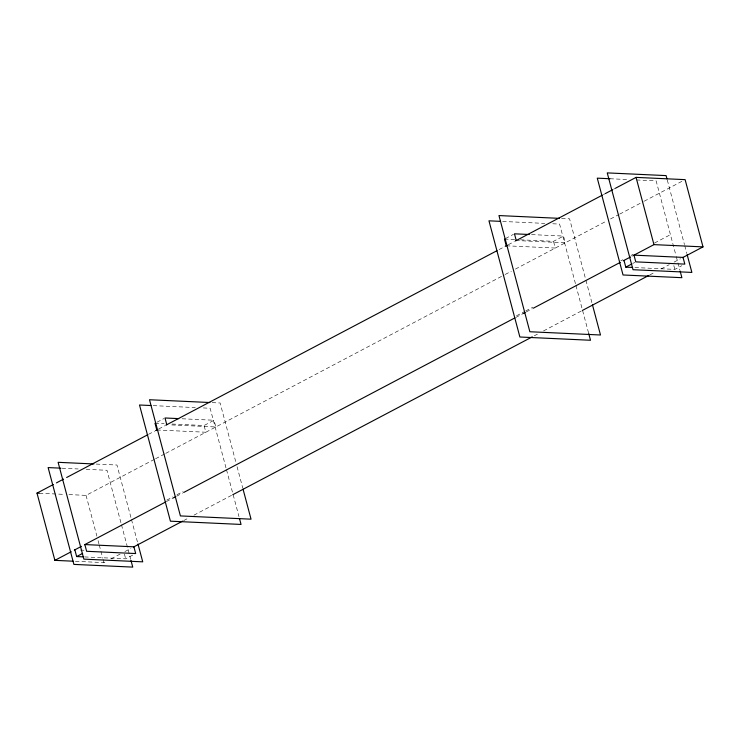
<?xml version="1.0" encoding="UTF-8"?>
<svg xmlns="http://www.w3.org/2000/svg" width="740" height="740" viewBox="0 0 740 740"><rect width="100%" height="100%" fill="white"/><g stroke="black" fill="none" stroke-linecap="round" stroke-linejoin="round"><path stroke-width="0.56" stroke-dasharray="3.7 2.78" d="M157.019 422.198L164.012 418.516M505.476 238.548L513.468 234.34M148.426 434.389L154.567 431.161M158.656 429.006L164.798 425.768M499.075 249.584L504.19 246.892M508.26 244.746L514.411 241.508M603.35 194.629L605.394 193.547M613.571 189.246L615.615 188.163M172.133 424.039L204.074 425.509L214.054 420.246L215.84 426.971L170.219 424.871M520.451 239.806L553.52 241.332L563.51 236.069L565.295 242.794L516.252 240.537M68.94 494.588L86.043 495.375L154.54 459.281M155.567 458.745L164.761 453.888M165.788 453.352L504.162 275.012M505.189 274.475L511.322 271.238M515.41 269.082L606.393 221.131M610.482 218.975L618.659 214.665M619.685 214.128L643.199 201.733M644.216 201.197L682.04 181.263M166.731 500.129L172.873 496.891M176.962 494.736L183.095 491.508M516.501 315.786L524.679 311.475M525.705 310.939L532.865 307.165M620.814 260.804L622.858 259.731M631.044 255.42L633.088 254.338M654.567 243.016L669.904 234.931M166.315 501.627L173.475 497.854M176.546 496.235L182.678 493.007M515.947 317.358L523.097 313.584M526.168 311.975L532.301 308.737M631.988 256.197L633.986 255.143M632.783 263.449L634.772 262.395M75.425 561.299L103.933 562.613L105.977 561.53M111.093 558.839L120.296 553.992M124.903 551.559L130.897 548.405M183.677 520.59L188.783 517.889M193.899 515.197L231.722 495.263M534.317 335.784L537.388 334.166M543.521 330.928L581.344 310.994M649.84 274.901L654.956 272.2M661.088 268.971L669.265 264.661M674.048 262.136L680.513 258.732M84.628 556.924L125.689 558.811L134.68 554.075M634.911 267.547L674.834 269.388L681.827 265.706M609.963 178.738L628.427 179.589M636.511 179.959L656.13 180.865L675.962 255.429M561.605 218.448L569.578 218.818L585.627 279.137M502.636 221.454L544.779 223.397M552.752 223.767L559.588 224.081L575.646 284.401M531.57 234.599L563.51 236.069M504.477 239.076L514.744 239.547M506.271 245.8L555.315 248.057L553.52 241.332M212.149 402.625L220.122 402.995L235.875 462.204M153.18 405.631L195.332 407.574M203.306 407.944L210.142 408.258L226.19 468.577M182.114 418.775L214.054 420.246M155.021 423.252L164.151 423.668M156.815 429.977L205.859 432.234L204.074 425.509M96.2 464.072L116.966 465.025L131.184 518.444M61.975 468.217L78.135 468.957M86.21 469.336L106.986 470.289L121.194 523.707M39.285 493.229L64.371 494.385M80.558 550.088L83.981 550.255M667.295 180.051L684.472 244.598M684.768 245.717L686.84 253.506M676.258 256.539L679.81 269.897M673.816 265.549L674.834 269.388M585.923 280.257L592.166 303.714M575.942 285.52L588.726 333.555M237.068 466.672L242.711 487.891M226.486 469.697L238.974 516.613M131.48 519.554L137.696 542.929M121.49 524.817L130.675 559.32M124.413 554.01L125.689 558.811M86.043 495.375L96.894 536.158M98.069 540.57L98.947 543.872M99.243 544.973L102.758 558.201M103.054 559.301L103.933 562.613"/><path stroke-width="1.11" d="M73.14 561.198L54.89 560.356L37 493.118L53.354 484.497M56.425 482.887L63.575 479.113M66.646 477.494L147.408 434.935M155.585 430.625L157.629 429.542M165.806 425.232L497.03 250.666M505.207 246.355L507.252 245.273M515.438 240.963L602.332 195.166M605.394 193.547L612.554 189.782M615.615 188.163L636.067 177.387L685.111 179.644L703 246.882L682.558 257.659M54.89 560.356L71.243 551.735M74.315 550.116L81.465 546.342M84.536 544.732L165.297 502.164M173.475 497.854L175.519 496.78M183.696 492.47L514.92 317.895M523.097 313.584L525.141 312.511M533.327 308.201L620.222 262.404M623.284 260.785L630.443 257.011M633.505 255.402L653.957 244.625L703 246.882M74.86 549.829L76.645 556.554L82.64 553.4M624.005 260.406L625.79 267.131L631.784 263.976M133.579 546.99L182.651 521.126M232.749 494.727L532.273 336.857M582.371 310.458L648.823 275.437M609.963 178.738L597.273 178.155L623.034 274.975L681.891 277.685L680.106 271.007M559.32 218.346L498.954 215.562L529.859 331.742L600.491 334.998L592.462 304.834M500.36 221.353L488.964 220.825L519.878 337.005L590.502 340.261L588.726 333.555M529.294 234.497L514.466 233.812L516.252 240.537M625.79 267.131L632.635 267.445M209.873 402.523L149.499 399.739L180.412 515.919L251.036 519.175L243.007 489.01M150.904 405.529L139.508 405.002L170.422 521.182L241.046 524.438L239.566 518.851M178.692 418.618L165.011 417.989L166.796 424.714M93.888 463.962L58.109 462.315L83.87 559.135L142.728 561.845L137.992 544.039M60.819 468.161L48.128 467.578L73.889 564.398L132.747 567.108L130.971 560.43M37 493.118L39.285 493.229M76.645 556.554L83.491 556.869M666.999 178.941L666.111 175.602L607.253 172.892L633.015 269.712L691.872 272.422L687.136 254.615M636.067 177.387L653.957 244.625M504.477 239.076L506.271 245.8M155.021 423.252L156.815 429.977M683.029 257.4L633.986 255.143L635.771 261.868L684.824 264.125L683.029 257.4M133.885 546.823L84.841 544.566L86.636 551.291L135.679 553.548L133.885 546.823"/></g></svg>
